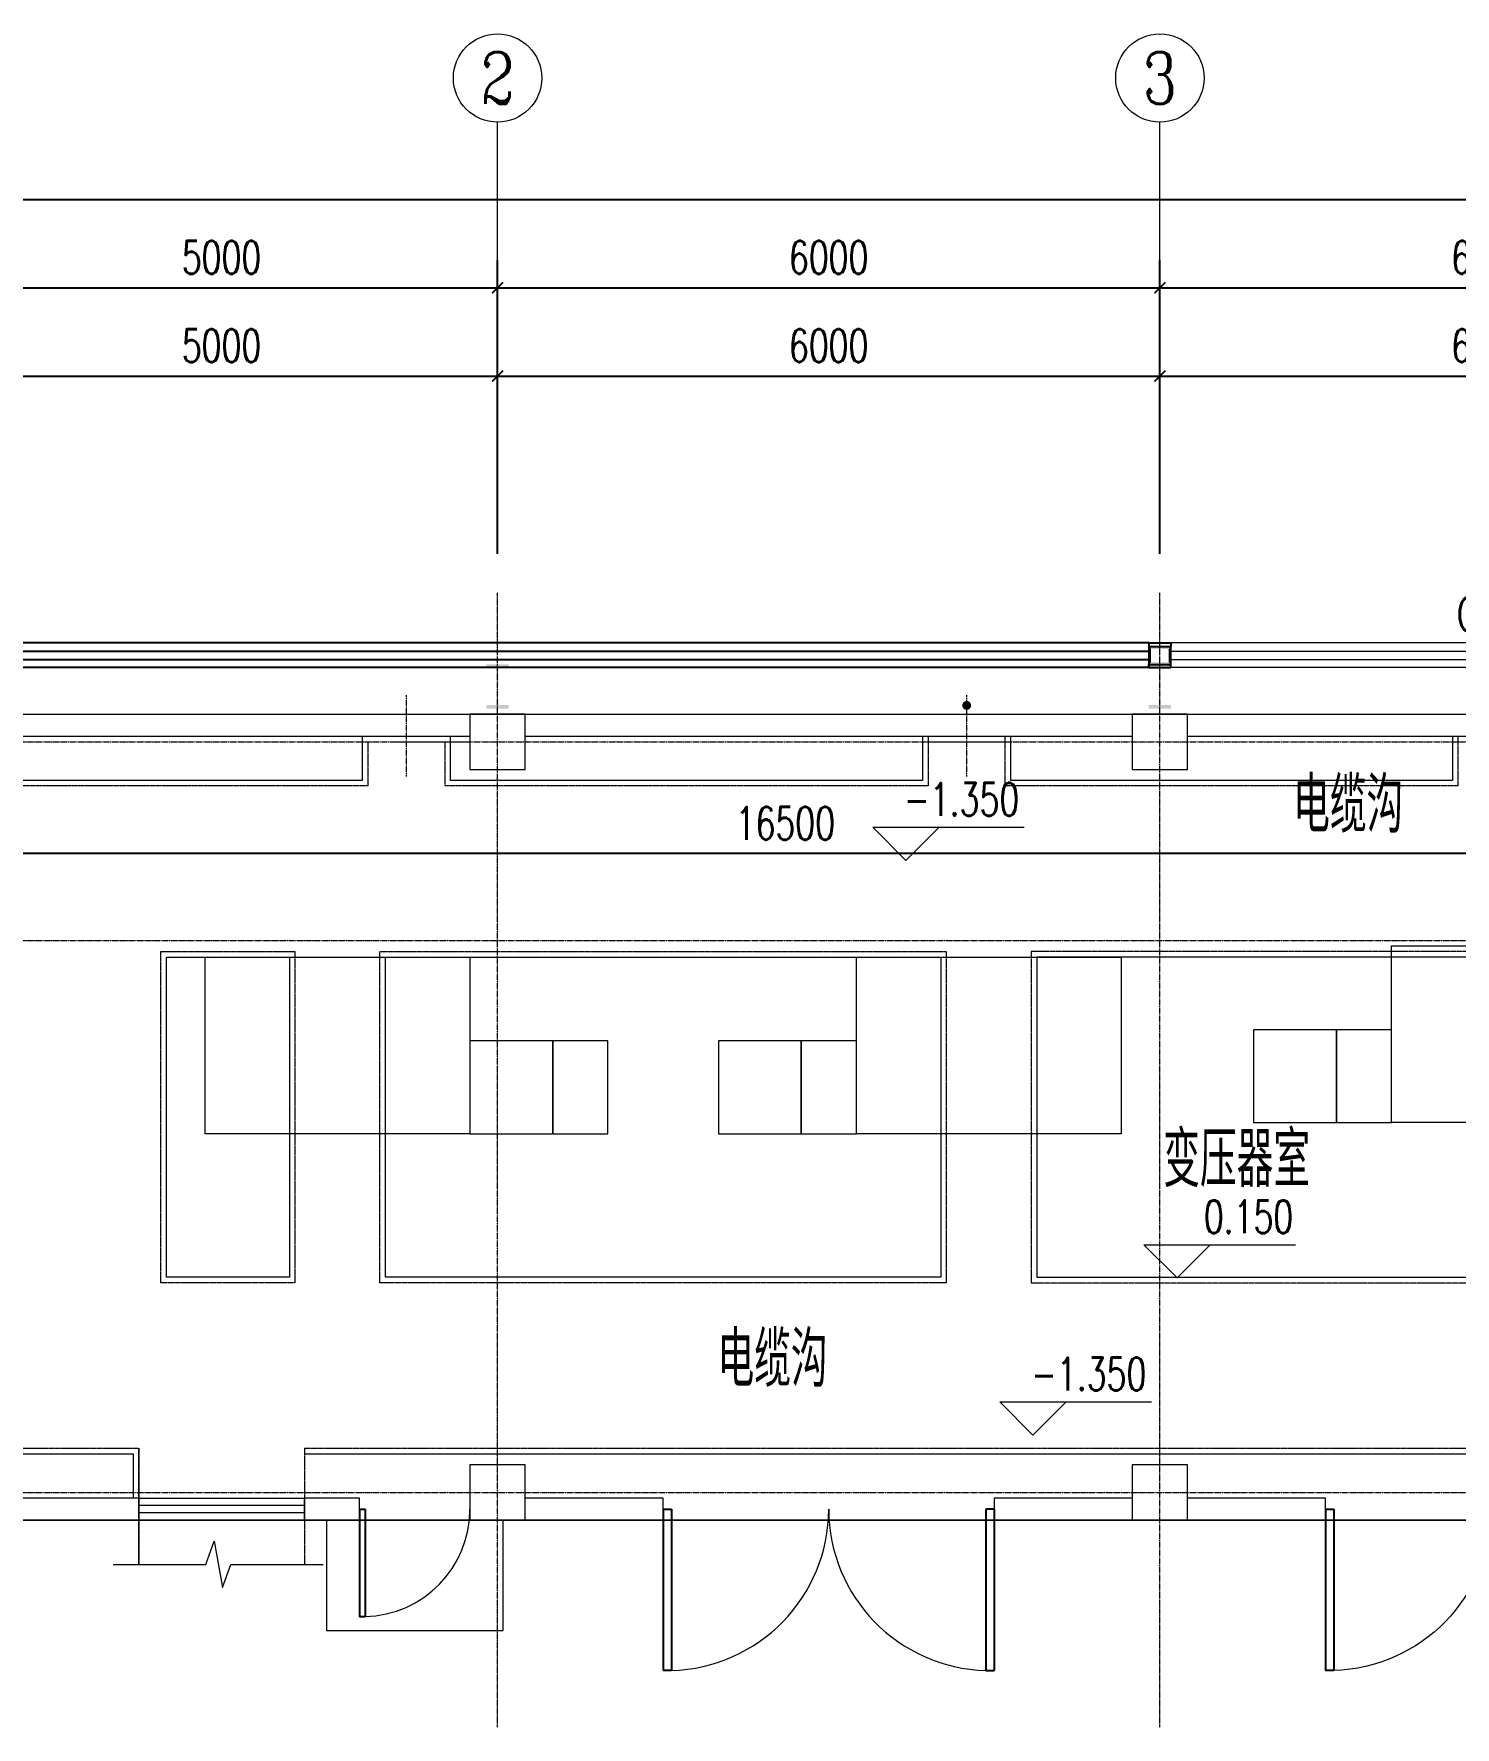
# Model space of a CAD drawing. Header units: millimetres. Extents: x -705761 to 1364679, y -410401 to 446404.
# Drawn here: x -558487 to -545612, y -196792 to -181455 of the extents above; entities that cross this region are included whole.
import ezdxf
from ezdxf.enums import TextEntityAlignment as Align

# ---------------------------------------------------------------- set-up
doc = ezdxf.new("R2010")
doc.units = ezdxf.units.MM
doc.linetypes.add('ACAD_ISO04W100', pattern=[30, 24, -3, 0, -3])
doc.linetypes.add('DASH', pattern=[0.35, 0.25, -0.1])
doc.layers.get('DEFPOINTS').update_dxf_attribs({"lineweight": 13})
for name, color, linetype in [('--直线', 7, 'Continuous'), ('1#保温间-0115$0$PUB_TEXT', 7, 'Continuous'), ('DIM_LEAD', 3, 'Continuous'), ('DIM_SYMB', 3, 'Continuous'), ('DOOR_FIRE', 4, 'Continuous'), ('PUB_DIM', 3, 'Continuous'), ('SURFACE', 6, 'Continuous'), ('WALL-MOVE', 6, 'Continuous'), ('WINDOW_TEXT', 7, 'Continuous')]:
    doc.layers.add(name, color=color, linetype=linetype)
for name, color, linetype, lineweight in [('AXIS', 3, 'Continuous', 13), ('AXIS_TEXT', 7, 'Continuous', 13), ('COLUMN', 7, 'Continuous', 13), ('DOTE', 1, 'Continuous', 13), ('PUB_TEXT', 7, 'Continuous', 13), ('PUB_WALL', 255, 'Continuous', 13), ('STAIR', 2, 'Continuous', 13), ('WALL', 255, 'Continuous', 13), ('WINDOW', 2, 'Continuous', 13), ('电气设备', 6, 'Continuous', 30)]:
    doc.layers.add(name, color=color, linetype=linetype, lineweight=lineweight)
doc.styles.add('_TCH_AXIS', font='complex.shx', dxfattribs={"bigfont": 'gbcbig.shx'})
doc.styles.add('_TCH_DIM', font='simplex.shx', dxfattribs={"bigfont": 'gbcbig.shx'})
doc.styles.add('_TCH_DIM_T3', font='simplex.shx', dxfattribs={"width": 0.705882, "bigfont": 'gbcbig.shx'})
doc.styles.add('_TCH_WINDOW', font='simplex.shx', dxfattribs={"bigfont": 'gbcbig.shx'})
doc.styles.add('COMPLEX', font='ROS.shx', dxfattribs={"width": 0.7, "bigfont": 'HzTXT.shx'})
doc.styles.add('首钢设计院H5_0', font='BSDI_XW.shx', dxfattribs={"width": 0.7, "bigfont": 'BSDI_HZ.shx'})
doc.dimstyles.new('_TCH_ARCH&&100', dxfattribs={"dimtxt": 297.5, "dimasz": 100, "dimexe": 250, "dimexo": 300, "dimgap": 100, "dimtad": 1, "dimdec": 0, "dimzin": 0, "dimdsep": 46, "dimtxsty": '_TCH_DIM_T3', "dimblk": 'ARCHTICK', "dimcen": 0.09, "dimclrt": 7, "dimazin": 2, "dimtfac": 1, "dimtdec": 0, "dimtix": 1, "dimtmove": 2, "dimatfit": 3, "dimfxl": 1, "dimtolj": 1, "dimtzin": 0, "dimarcsym": 0})

# ---------------------------------------------------------------- blocks, each defined once
blk = doc.blocks.new('_ARCHTICK')
at = {"color": 0, "linetype": 'ByBlock', "const_width": 0.15}
blk.add_lwpolyline([(-0.5, -0.5), (0.5, 0.5)], dxfattribs=at)
blk = doc.blocks.new('*D540')
at = {"layer": 'AXIS', "color": 0, "lineweight": -2, "transparency": 16777216}
for p, q in [((11380, 16277), (11380, 18137)), ((16380, 16277), (16380, 18137)), ((11380, 17887), (16380, 17887))]:
    blk.add_line(p, q, dxfattribs=at)
at = {"layer": 'DEFPOINTS', "color": 0, "transparency": 16777216}
for p in [(16380, 17887), (11380, 15977), (16380, 15977)]:
    blk.add_point(p, dxfattribs=at)
at = {"layer": 'AXIS', "color": 0, "lineweight": -2, "transparency": 16777216, "xscale": 100, "yscale": 100, "zscale": 100, "rotation": 180}
blk.add_blockref('_ARCHTICK', (11380, 17887), dxfattribs=at)
at = {"layer": 'AXIS', "color": 0, "lineweight": -2, "transparency": 16777216, "xscale": 100, "yscale": 100, "zscale": 100}
blk.add_blockref('_ARCHTICK', (16380, 17887), dxfattribs=at)
at = {"layer": 'AXIS', "color": 7, "transparency": 16777216, "insert": (13880, 18162), "char_height": 297.5, "attachment_point": 5, "style": '_TCH_DIM_T3'}
blk.add_mtext('\\A1;5000', dxfattribs=at)
blk = doc.blocks.new('*D541')
at = {"layer": 'AXIS', "color": 0, "lineweight": -2, "transparency": 16777216}
for p, q in [((16380, 16277), (16380, 18137)), ((22380, 16277), (22380, 18137)), ((16380, 17887), (22380, 17887))]:
    blk.add_line(p, q, dxfattribs=at)
at = {"layer": 'DEFPOINTS', "color": 0, "transparency": 16777216}
for p in [(22380, 17887), (16380, 15977), (22380, 15977)]:
    blk.add_point(p, dxfattribs=at)
at = {"layer": 'AXIS', "color": 0, "lineweight": -2, "transparency": 16777216, "xscale": 100, "yscale": 100, "zscale": 100, "rotation": 180}
blk.add_blockref('_ARCHTICK', (16380, 17887), dxfattribs=at)
at = {"layer": 'AXIS', "color": 0, "lineweight": -2, "transparency": 16777216, "xscale": 100, "yscale": 100, "zscale": 100}
blk.add_blockref('_ARCHTICK', (22380, 17887), dxfattribs=at)
at = {"layer": 'AXIS', "color": 7, "transparency": 16777216, "insert": (19380, 18162), "char_height": 297.5, "attachment_point": 5, "style": '_TCH_DIM_T3'}
blk.add_mtext('\\A1;6000', dxfattribs=at)
blk = doc.blocks.new('*D542')
at = {"layer": 'AXIS', "color": 0, "lineweight": -2, "transparency": 16777216}
for p, q in [((22380, 16277), (22380, 18137)), ((28380, 16277), (28380, 18137)), ((22380, 17887), (28380, 17887))]:
    blk.add_line(p, q, dxfattribs=at)
at = {"layer": 'DEFPOINTS', "color": 0, "transparency": 16777216}
for p in [(28380, 17887), (22380, 15977), (28380, 15977)]:
    blk.add_point(p, dxfattribs=at)
at = {"layer": 'AXIS', "color": 0, "lineweight": -2, "transparency": 16777216, "xscale": 100, "yscale": 100, "zscale": 100, "rotation": 180}
blk.add_blockref('_ARCHTICK', (22380, 17887), dxfattribs=at)
at = {"layer": 'AXIS', "color": 0, "lineweight": -2, "transparency": 16777216, "xscale": 100, "yscale": 100, "zscale": 100}
blk.add_blockref('_ARCHTICK', (28380, 17887), dxfattribs=at)
at = {"layer": 'AXIS', "color": 7, "transparency": 16777216, "insert": (25380, 18162), "char_height": 297.5, "attachment_point": 5, "style": '_TCH_DIM_T3'}
blk.add_mtext('\\A1;6000', dxfattribs=at)
blk = doc.blocks.new('*D582')
at = {"layer": 'AXIS', "color": 0, "lineweight": -2, "transparency": 16777216}
for p, q in [((11380, 17077), (11380, 18937)), ((16380, 17077), (16380, 18937)), ((11380, 18687), (16380, 18687))]:
    blk.add_line(p, q, dxfattribs=at)
at = {"layer": 'DEFPOINTS', "color": 0, "transparency": 16777216}
for p in [(16380, 18687), (11380, 16777), (16380, 16777)]:
    blk.add_point(p, dxfattribs=at)
at = {"layer": 'AXIS', "color": 0, "lineweight": -2, "transparency": 16777216, "xscale": 100, "yscale": 100, "zscale": 100, "rotation": 180}
blk.add_blockref('_ARCHTICK', (11380, 18687), dxfattribs=at)
at = {"layer": 'AXIS', "color": 0, "lineweight": -2, "transparency": 16777216, "xscale": 100, "yscale": 100, "zscale": 100}
blk.add_blockref('_ARCHTICK', (16380, 18687), dxfattribs=at)
at = {"layer": 'AXIS', "color": 7, "transparency": 16777216, "insert": (13880, 18962), "char_height": 297.5, "attachment_point": 5, "style": '_TCH_DIM_T3'}
blk.add_mtext('\\A1;5000', dxfattribs=at)
blk = doc.blocks.new('*D583')
at = {"layer": 'AXIS', "color": 0, "lineweight": -2, "transparency": 16777216}
for p, q in [((16380, 17077), (16380, 18937)), ((22380, 17077), (22380, 18937)), ((16380, 18687), (22380, 18687))]:
    blk.add_line(p, q, dxfattribs=at)
at = {"layer": 'DEFPOINTS', "color": 0, "transparency": 16777216}
for p in [(22380, 18687), (16380, 16777), (22380, 16777)]:
    blk.add_point(p, dxfattribs=at)
at = {"layer": 'AXIS', "color": 0, "lineweight": -2, "transparency": 16777216, "xscale": 100, "yscale": 100, "zscale": 100, "rotation": 180}
blk.add_blockref('_ARCHTICK', (16380, 18687), dxfattribs=at)
at = {"layer": 'AXIS', "color": 0, "lineweight": -2, "transparency": 16777216, "xscale": 100, "yscale": 100, "zscale": 100}
blk.add_blockref('_ARCHTICK', (22380, 18687), dxfattribs=at)
at = {"layer": 'AXIS', "color": 7, "transparency": 16777216, "insert": (19380, 18962), "char_height": 297.5, "attachment_point": 5, "style": '_TCH_DIM_T3'}
blk.add_mtext('\\A1;6000', dxfattribs=at)
blk = doc.blocks.new('*D584')
at = {"layer": 'AXIS', "color": 0, "lineweight": -2, "transparency": 16777216}
for p, q in [((22380, 17077), (22380, 18937)), ((28380, 17077), (28380, 18937)), ((22380, 18687), (28380, 18687))]:
    blk.add_line(p, q, dxfattribs=at)
at = {"layer": 'DEFPOINTS', "color": 0, "transparency": 16777216}
for p in [(28380, 18687), (22380, 16777), (28380, 16777)]:
    blk.add_point(p, dxfattribs=at)
at = {"layer": 'AXIS', "color": 0, "lineweight": -2, "transparency": 16777216, "xscale": 100, "yscale": 100, "zscale": 100, "rotation": 180}
blk.add_blockref('_ARCHTICK', (22380, 18687), dxfattribs=at)
at = {"layer": 'AXIS', "color": 0, "lineweight": -2, "transparency": 16777216, "xscale": 100, "yscale": 100, "zscale": 100}
blk.add_blockref('_ARCHTICK', (28380, 18687), dxfattribs=at)
at = {"layer": 'AXIS', "color": 7, "transparency": 16777216, "insert": (25380, 18962), "char_height": 297.5, "attachment_point": 5, "style": '_TCH_DIM_T3'}
blk.add_mtext('\\A1;6000', dxfattribs=at)
blk = doc.blocks.new('*D589')
at = {"layer": 'AXIS', "color": 0, "lineweight": -2, "transparency": 16777216}
for p, q in [((11130, 17077), (11130, 19737)), ((43630, 17077), (43630, 19737)), ((11130, 19487), (43630, 19487))]:
    blk.add_line(p, q, dxfattribs=at)
at = {"layer": 'DEFPOINTS', "color": 0, "transparency": 16777216}
for p in [(43630, 19487), (11130, 16777), (43630, 16777)]:
    blk.add_point(p, dxfattribs=at)
at = {"layer": 'AXIS', "color": 0, "lineweight": -2, "transparency": 16777216, "xscale": 100, "yscale": 100, "zscale": 100, "rotation": 180}
blk.add_blockref('_ARCHTICK', (11130, 19487), dxfattribs=at)
at = {"layer": 'AXIS', "color": 0, "lineweight": -2, "transparency": 16777216, "xscale": 100, "yscale": 100, "zscale": 100}
blk.add_blockref('_ARCHTICK', (43630, 19487), dxfattribs=at)
at = {"layer": 'AXIS', "color": 7, "transparency": 16777216, "insert": (27380, 19762), "char_height": 297.5, "attachment_point": 5, "style": '_TCH_DIM_T3'}
blk.add_mtext('\\A1;32500', dxfattribs=at)
blk = doc.blocks.new('_AXISO')
blk.add_circle((0, 0), 0.5)
at = {"layer": 'AXIS_TEXT', "style": 'COMPLEX', "width": 1.470588}
blk.add_attdef('A', text='', height=0.56, dxfattribs=at).set_placement((0.25, -0.28), (0.25, -0.28), align=Align.FIT)
blk = doc.blocks.new('$DorLib2D$00000001')
for p, q in [((0.45, 0.975), (0.5, 0.975)), ((0.45, 0), (0.45, 0.975)), ((0.5, 0), (0.5, 0.975)), ((0.5, 0), (0.45, 0))]:
    blk.add_line(p, q)
at = {"lineweight": 13}
blk.add_arc((0.475, 0), 0.975, 91.4693, 180, dxfattribs=at)
blk = doc.blocks.new('$DorLib2D$00000002')
for p, q in [((-0.5, 0), (-0.5, 0.4875)), ((-0.475, 0.4875), (-0.5, 0.4875)), ((-0.475, 0), (-0.475, 0.4875)), ((0.475, 0), (0.475, 0.4875)), ((0.475, 0.4875), (0.5, 0.4875)), ((0.5, 0), (0.5, 0.4875)), ((-0.5, 0), (-0.475, 0)), ((0.5, 0), (0.475, 0))]:
    blk.add_line(p, q)
at = {"lineweight": 13}
for centre, start, end in [((-0.4875, 0), 0, 88.5307), ((0.4875, 0), 91.4693, 180)]:
    blk.add_arc(centre, 0.4875, start, end, dxfattribs=at)
blk = doc.blocks.new('M_S9VON')
for points in [[(-0.5, 0.417), (0.5, 0.417), (-0.5, 0.5), (0.5, 0.5)], [(0.037, 0.417), (-0.037, 0.417), (0.037, -0.417), (-0.037, -0.417)], [(-0.5, -0.417), (0.5, -0.417), (-0.5, -0.5), (0.5, -0.5)]]:
    blk.add_solid(points)
blk = doc.blocks.new('$TCHSYS$WIN2D')
for p, q in [((-0.5, 0.5), (0.5, 0.5)), ((-0.5, 0.5), (-0.5, -0.5)), ((0.5, 0.5), (0.5, -0.5)), ((0.5, 0.1667), (-0.5, 0.1667)), ((0.5, -0.1667), (-0.5, -0.1667)), ((-0.5, -0.5), (0.5, -0.5))]:
    blk.add_line(p, q)
blk = doc.blocks.new('*D599')
at = {"layer": 'AXIS', "color": 0, "lineweight": -2, "transparency": 16777216}
for p, q in [((-559287, -190276), (-559287, -188630)), ((-542787, -190276), (-542787, -188630)), ((-542787, -188880), (-559287, -188880))]:
    blk.add_line(p, q, dxfattribs=at)
at = {"layer": 'DEFPOINTS', "color": 0, "lineweight": 40, "transparency": 16777216}
for p in [(-559287, -188880), (-559287, -190576), (-542787, -190576)]:
    blk.add_point(p, dxfattribs=at)
at = {"layer": 'AXIS', "color": 0, "lineweight": -2, "transparency": 16777216, "xscale": 100, "yscale": 100, "zscale": 100, "rotation": 180}
blk.add_blockref('_ARCHTICK', (-559287, -188880), dxfattribs=at)
at = {"layer": 'AXIS', "color": 0, "lineweight": -2, "transparency": 16777216, "xscale": 100, "yscale": 100, "zscale": 100}
blk.add_blockref('_ARCHTICK', (-542787, -188880), dxfattribs=at)
at = {"layer": 'AXIS', "color": 7, "transparency": 16777216, "insert": (-551680, -188605), "char_height": 297.5, "attachment_point": 5, "style": '_TCH_DIM_T3'}
blk.add_mtext('\\A1;16500', dxfattribs=at)
blk = doc.blocks.new('A$C77BD2ED1')
at = {"layer": 'PUB_WALL'}
for points in [[(22480.3, 15435), (22280.3, 15435), (22300.3, 15415), (22460.3, 15415)], [(22280.3, 15435), (22280.3, 15275), (22300.3, 15295), (22300.3, 15415)], [(22480.3, 15275), (22480.3, 15435), (22460.3, 15415), (22460.3, 15295)], [(22280.3, 15275), (22480.3, 15275), (22460.3, 15295), (22300.3, 15295)]]:
    blk.add_hatch(color=256, dxfattribs=at).paths.add_polyline_path(points)
at = {"layer": '--直线', "color": 6, "lineweight": 18, "ltscale": 0.5}
for points in [[(15155.3, 14625), (15155.3, 14225), (11780.3, 14225), (11780.3, 8125), (13080.3, 8125), (13080.3, 7725)], [(20230.3, 14625), (20230.3, 14225), (15955.3, 14225), (15955.3, 14625)], [(25030.3, 14625), (25030.3, 14225), (21030.3, 14225), (21030.3, 14625)], [(14630.3, 8125), (30080.3, 8125), (30080.3, 7725)]]:
    blk.add_lwpolyline(points, dxfattribs=at)
at = {"layer": '--直线', "color": 6, "linetype": 'DASH', "lineweight": 18, "ltscale": 0.5}
for points in [[(15205.3, 14575), (15205.3, 14175), (11830.3, 14175), (11830.3, 8175), (13130.3, 8175)], [(20280.3, 14625), (20280.3, 14175), (15905.3, 14175), (15905.3, 14575)], [(25080.3, 14625), (25080.3, 14175), (20980.3, 14175), (20980.3, 14625)], [(14630.3, 8175), (30130.3, 8175), (30130.3, 7124.1)], [(14630.3, 8175), (14630.3, 7124.1)]]:
    blk.add_lwpolyline(points, dxfattribs=at)
for points in [[(13330.3, 9675), (13330.3, 12675), (14545.5, 12675), (14545.5, 9675)], [(15315.5, 12675), (20446, 12675), (20446, 9675), (15315.5, 9675)], [(21216, 9675), (31330.3, 9675), (31330.3, 12675), (21216, 12675)]]:
    blk.add_lwpolyline(points, close=True, dxfattribs=at)
at = {"layer": '--直线', "color": 6, "lineweight": 18, "ltscale": 0.5}
for points in [[(13380.3, 9725), (13380.3, 12625), (14495.5, 12625), (14495.5, 9725)], [(15365.5, 12625), (20396, 12625), (20396, 9725), (15365.5, 9725)], [(21266, 9725), (31280.3, 9725), (31280.3, 12625), (21266, 12625)]]:
    blk.add_lwpolyline(points, close=True, dxfattribs=at)
at = {"layer": '--直线', "color": 6, "linetype": 'DASH', "lineweight": 18, "ltscale": 0.5, "extrusion": (1, 0, 0), "elevation": 13130.3}
blk.add_lwpolyline([(7124.1, 0), (8175, 0), (7124.1, 0)], dxfattribs=at)
at = {"extrusion": (0, 0, -1)}
for p, q in [((22280.3, 15470), (7071, 15470)), ((7275.3, 15395.7), (22280.3, 15395.7)), ((22280.3, 15470), (22280.3, 15247)), ((6856, 15321.4), (22280.3, 15321.4)), ((22280.3, 15247), (7065.5, 15247))]:
    blk.add_line(p, q, dxfattribs=at)
at = {"lineweight": 18, "extrusion": (0, 0, -1)}
for p, q in [((13130.3, 7725), (14630.3, 7725)), ((13130.3, 7525), (13130.3, 7725)), ((14630.3, 7525), (14630.3, 7725)), ((14630.3, 7658.4), (13130.3, 7658.4)), ((14630.3, 7591.7), (13130.3, 7591.7)), ((13130.3, 7525), (14630.3, 7525))]:
    blk.add_line(p, q, dxfattribs=at)
at = {"lineweight": 18}
for p, q in [((15130.3, 7525), (16130.3, 7525)), ((17880.3, 7525), (20880.3, 7525)), ((23880.3, 7525), (26880.3, 7525))]:
    blk.add_line(p, q, dxfattribs=at)
for points in [[(11130.3, 14825), (33630.3, 14825), (33630.3, 7525), (11130.3, 7525)], [(16130.3, 14325), (16630.3, 14325), (16630.3, 14825), (16130.3, 14825)], [(22130.3, 14325), (22630.3, 14325), (22630.3, 14825), (22130.3, 14825)], [(16130.3, 7525), (16630.3, 7525), (16630.3, 8025), (16130.3, 8025)], [(22130.3, 7525), (22630.3, 7525), (22630.3, 8025), (22130.3, 8025)]]:
    blk.add_lwpolyline(points, close=True, dxfattribs=at)
for points in [[(15430.3, 14575), (16130.3, 14575)], [(20280.3, 14575), (20980.3, 14575)]]:
    blk.add_lwpolyline(points, dxfattribs=at)
at = {"layer": 'AXIS'}
for p, q in [((16380.3, 16777.5), (16380.3, 20186.8)), ((22380.3, 16777.5), (22380.3, 20186.8))]:
    blk.add_line(p, q, dxfattribs=at)
at = {"layer": 'DIM_LEAD', "linetype": 'ByBlock', "lineweight": 18, "const_width": 40}
blk.add_lwpolyline([(20618.1, 14887.7, 1), (20642.4, 14919.5, 1)], format="xyb", close=True, dxfattribs=at)
at = {"layer": 'DIM_SYMB', "lineweight": 18}
blk.add_lwpolyline([(12899, 7124.1), (13737.9, 7124.1), (13814.3, 7334.1), (13888.3, 6914.1), (13962.9, 7124.1), (14801.7, 7124.1)], dxfattribs=at)
at = {"layer": 'DOTE', "linetype": 'ACAD_ISO04W100', "ltscale": 0.03}
for p, q in [((16380.3, 5649.6), (16380.3, 15925)), ((22380.3, 5649.6), (22380.3, 15925))]:
    blk.add_line(p, q, dxfattribs=at)
at = {"layer": 'DOTE', "linetype": 'ACAD_ISO04W100', "lineweight": 18, "ltscale": 0.03}
for p, q in [((15555.3, 14259.5), (15555.3, 14998.4)), ((20630.3, 14259.5), (20630.3, 14998.4)), ((9858.8, 14575), (44581.5, 14575)), ((9858.8, 12775), (44581.5, 12775)), ((9858.8, 7775), (44423, 7775))]:
    blk.add_line(p, q, dxfattribs=at)
at = {"layer": 'PUB_DIM', "lineweight": 18}
for p, q in [((20079.8, 13500.1), (19779.8, 13800.1)), ((19779.8, 13800.1), (21152.4, 13800.1)), ((20079.8, 13500.1), (20379.8, 13800.1)), ((22535.8, 9718.6), (22235.8, 10018.6)), ((22235.8, 10018.6), (23608.5, 10018.6)), ((22535.8, 9718.6), (22835.8, 10018.6)), ((21230.9, 8294.9), (20930.9, 8594.9)), ((20930.9, 8594.9), (22303.6, 8594.9)), ((21230.9, 8294.9), (21530.9, 8594.9))]:
    blk.add_line(p, q, dxfattribs=at)
at = {"layer": 'STAIR', "lineweight": 18}
for p, q in [((14830.3, 7525), (14830.3, 6525)), ((16430.3, 6525), (16430.3, 7525)), ((14830.3, 6525), (16430.3, 6525))]:
    blk.add_line(p, q, dxfattribs=at)
at = {"layer": 'SURFACE'}
for p, q in [((22280.3, 15470), (22280.3, 15435)), ((22280.3, 15470), (22480.3, 15470)), ((22480.3, 15470), (22480.3, 15435)), ((22280.3, 15247), (22280.3, 15275)), ((22280.3, 15247), (22480.3, 15247)), ((22480.3, 15247), (22480.3, 15275))]:
    blk.add_line(p, q, dxfattribs=at)
at = {"layer": 'WALL', "lineweight": 18}
for p, q in [((11630.3, 14825), (16130.3, 14825)), ((16630.3, 14825), (22130.3, 14825)), ((22630.3, 14825), (28130.3, 14825)), ((11630.3, 14625), (16130.3, 14625)), ((16630.3, 14625), (22130.3, 14625)), ((22630.3, 14625), (28130.3, 14625)), ((13130.3, 7725), (11630.3, 7725)), ((13130.3, 7525), (13130.3, 7725)), ((15130.3, 7725), (14630.3, 7725)), ((14630.3, 7725), (14630.3, 7525)), ((15130.3, 7525), (15130.3, 7725)), ((17880.3, 7725), (16630.3, 7725)), ((17880.3, 7525), (17880.3, 7725)), ((22130.3, 7725), (20880.3, 7725)), ((20880.3, 7725), (20880.3, 7525)), ((23880.3, 7725), (22630.3, 7725)), ((23880.3, 7525), (23880.3, 7725)), ((11630.3, 7525), (13130.3, 7525)), ((14630.3, 7525), (15130.3, 7525)), ((16630.3, 7525), (17880.3, 7525)), ((20880.3, 7525), (22130.3, 7525)), ((22630.3, 7525), (23880.3, 7525))]:
    blk.add_line(p, q, dxfattribs=at)
at = {"layer": 'WALL-MOVE'}
for p, q in [((22480.3, 15435), (22280.3, 15435)), ((22280.3, 15435), (22280.3, 15275)), ((22480.3, 15275), (22480.3, 15435)), ((22280.3, 15275), (22480.3, 15275))]:
    blk.add_line(p, q, dxfattribs=at)
at = {"layer": 'AXIS'}
ref = blk.add_blockref('_AXISO', (16380.3, 20586.8), dxfattribs=dict(at, xscale=800, yscale=800, zscale=800))
ref.add_attrib('A', '2', dxfattribs={"layer": 'AXIS_TEXT', "height": 465.9, "style": '_TCH_AXIS'}).set_placement((16224.9, 20353.8), (16535.6, 20353.8), align=Align.FIT)
ref = blk.add_blockref('_AXISO', (22380.3, 20586.8), dxfattribs=dict(at, xscale=800, yscale=800, zscale=800))
ref.add_attrib('A', '3', dxfattribs={"layer": 'AXIS_TEXT', "height": 465.9, "style": '_TCH_AXIS'}).set_placement((22224.9, 20353.8), (22535.6, 20353.8), align=Align.FIT)
at = {"layer": 'COLUMN', "xscale": 200, "yscale": 400, "zscale": 250}
for p in [(16380.3, 15075), (22380.3, 15075)]:
    blk.add_blockref('M_S9VON', p, dxfattribs=at)
at = {"layer": 'DOOR_FIRE', "lineweight": 18, "zscale": 200, "rotation": 180}
for name, p, xscale, yscale in [('$DorLib2D$00000001', (15630.3, 7625), 1000, 1000), ('$DorLib2D$00000002', (19380.3, 7625), 3000, 3000), ('$DorLib2D$00000002', (25380.3, 7625), -3000, 3000)]:
    blk.add_blockref(name, p, dxfattribs=dict(at, xscale=xscale, yscale=yscale))
at = {"layer": 'WINDOW'}
ref = blk.add_blockref('$TCHSYS$WIN2D', (25380.3, 15358.5), dxfattribs=dict(at, xscale=-5800, yscale=223, zscale=-5800))
ref.add_attrib('A', 'C-4', (25070.3, 15580.6), dxfattribs={"layer": 'WINDOW_TEXT', "height": 297.5, "style": '_TCH_WINDOW', "width": 0.705882})
at = {"layer": '1#保温间-0115$0$PUB_TEXT', "color": 71, "lineweight": 18, "style": '首钢设计院H5_0', "width": 0.7}
for p in [(24086.6, 13601.9), (18871.7, 8582.2)]:
    blk.add_text('电缆沟', height=500, dxfattribs=at).set_placement(p, align=Align.BOTTOM_CENTER)
blk.add_text('变压器室', height=500, dxfattribs=at).set_placement((22411, 10542.3))
at = {"layer": 'PUB_TEXT', "lineweight": 18, "style": '_TCH_DIM', "width": 0.705882}
for s, p in [('-1.350', (20062.4, 13905.1)), ('0.150', (22778.5, 10123.6)), ('-1.350', (21213.6, 8699.9))]:
    blk.add_text(s, height=297.5, dxfattribs=at).set_placement(p)
at = {"layer": 'AXIS'}
for p1, p2, distance, picture, middle in [((11130.3, 16777.5), (43630.3, 16777.5), 2709.3, '*D589', (27380.3, 19761.8)), ((11380.3, 16777.5), (16380.3, 16777.5), 1909.3, '*D582', (13880.3, 18961.8)), ((16380.3, 16777.5), (22380.3, 16777.5), 1909.3, '*D583', (19380.3, 18961.8)), ((22380.3, 16777.5), (28380.3, 16777.5), 1909.3, '*D584', (25380.3, 18961.8)), ((11380.3, 15977.5), (16380.3, 15977.5), 1909.3, '*D540', (13880.3, 18161.8)), ((16380.3, 15977.5), (22380.3, 15977.5), 1909.3, '*D541', (19380.3, 18161.8)), ((22380.3, 15977.5), (28380.3, 15977.5), 1909.3, '*D542', (25380.3, 18161.8))]:
    dim = blk.add_aligned_dim(p1=p1, p2=p2, distance=distance, dimstyle='_TCH_ARCH&&100', dxfattribs=at)
    dim.commit()
    dim.dimension.update_dxf_attribs({"geometry": picture, "text_midpoint": middle})

msp = doc.modelspace()

# ---------------------------------------------------------------- linework, layer by layer
at = {"layer": '电气设备', "lineweight": 18}
for points in [[(-546187.11, -191316.3), (-546187.11, -189716.3), (-543787.11, -189716.3), (-543787.11, -191316.3)], [(-551036.37, -191416.3), (-551036.37, -189816.3), (-548636.37, -189816.3), (-548636.37, -191416.3)], [(-546687.37, -190476.3), (-547437.37, -190476.3), (-547437.37, -191316.3), (-546687.37, -191316.3)], [(-546187.11, -190476.3), (-546687.37, -190476.3), (-546687.37, -191316.3), (-546187.11, -191316.3)], [(-551536.62, -190576.3), (-552286.62, -190576.3), (-552286.62, -191416.3), (-551536.62, -191416.3)], [(-551036.37, -190576.3), (-551536.62, -190576.3), (-551536.62, -191416.3), (-551036.37, -191416.3)]]:
    msp.add_lwpolyline(points, close=True, dxfattribs=at)
at = {"layer": '电气设备', "linetype": 'DASH', "lineweight": 13}
for points in [[(-556936.88, -191416.3), (-556936.88, -189816.3), (-554536.88, -189816.3), (-554536.88, -191416.3)], [(-551036.37, -191416.3), (-551036.37, -189816.3), (-548636.37, -189816.3), (-548636.37, -191416.3)], [(-553786.88, -190576.3), (-554536.88, -190576.3), (-554536.88, -191416.3), (-553786.88, -191416.3)], [(-553286.62, -190576.3), (-553786.88, -190576.3), (-553786.88, -191416.3), (-553286.62, -191416.3)], [(-551536.62, -190576.3), (-552286.62, -190576.3), (-552286.62, -191416.3), (-551536.62, -191416.3)], [(-551036.37, -190576.3), (-551536.62, -190576.3), (-551536.62, -191416.3), (-551036.37, -191416.3)]]:
    msp.add_lwpolyline(points, close=True, dxfattribs=at)

# ---------------------------------------------------------------- block references
msp.add_blockref('A$C77BD2ED1', (-570667.37, -202441.33))

# ---------------------------------------------------------------- dimensions: what is measured, and where the dimension line sits
at = {"layer": 'AXIS', "color": 3}
dim = msp.add_linear_dim(base=(-559287.11, -188880.1), p1=(-542787.11, -190576.3), p2=(-559287.11, -190576.3), dimstyle='_TCH_ARCH&&100', dxfattribs=at)
dim.commit()
dim.dimension.update_dxf_attribs({"geometry": '*D599', "text_midpoint": (-551680.46, -188605.1), "dimtype": 160})

doc.saveas('drawing.dxf')
